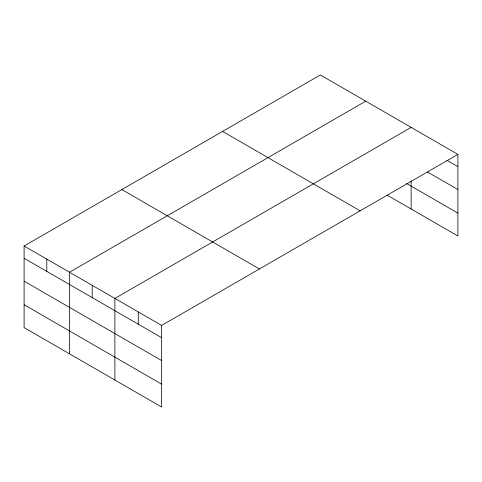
<?xml version="1.0" encoding="UTF-8"?>
<svg xmlns="http://www.w3.org/2000/svg" width="482" height="482" viewBox="0 0 482 482"><rect width="100%" height="100%" fill="white"/><g stroke="black" fill="none" stroke-linecap="round" stroke-linejoin="round"><path stroke-width="0.72" d="M457.9 154.385L320.349 74.969L24.1 246.013L24.1 327.615L161.651 407.031L161.651 325.422L457.9 154.385L457.9 235.987L387.142 195.138M365.742 101.178L69.492 272.216L69.492 353.824M411.134 127.387L114.885 298.424L114.885 380.027M446.856 160.277L457.9 166.658M427.371 171.911L457.9 189.534M406.597 183.485L457.9 213.11M222.588 131.417L360.138 210.827M121.862 189.565L259.412 268.98M24.1 246.013L161.651 325.422M24.1 258.28L161.651 337.695M24.1 281.163L161.651 360.572M24.1 304.732L161.651 384.148M411.134 180.949L411.134 208.989M138.268 311.926L138.268 324.193M92.189 285.32L92.189 297.593M46.796 259.111L46.796 271.384"/></g></svg>
